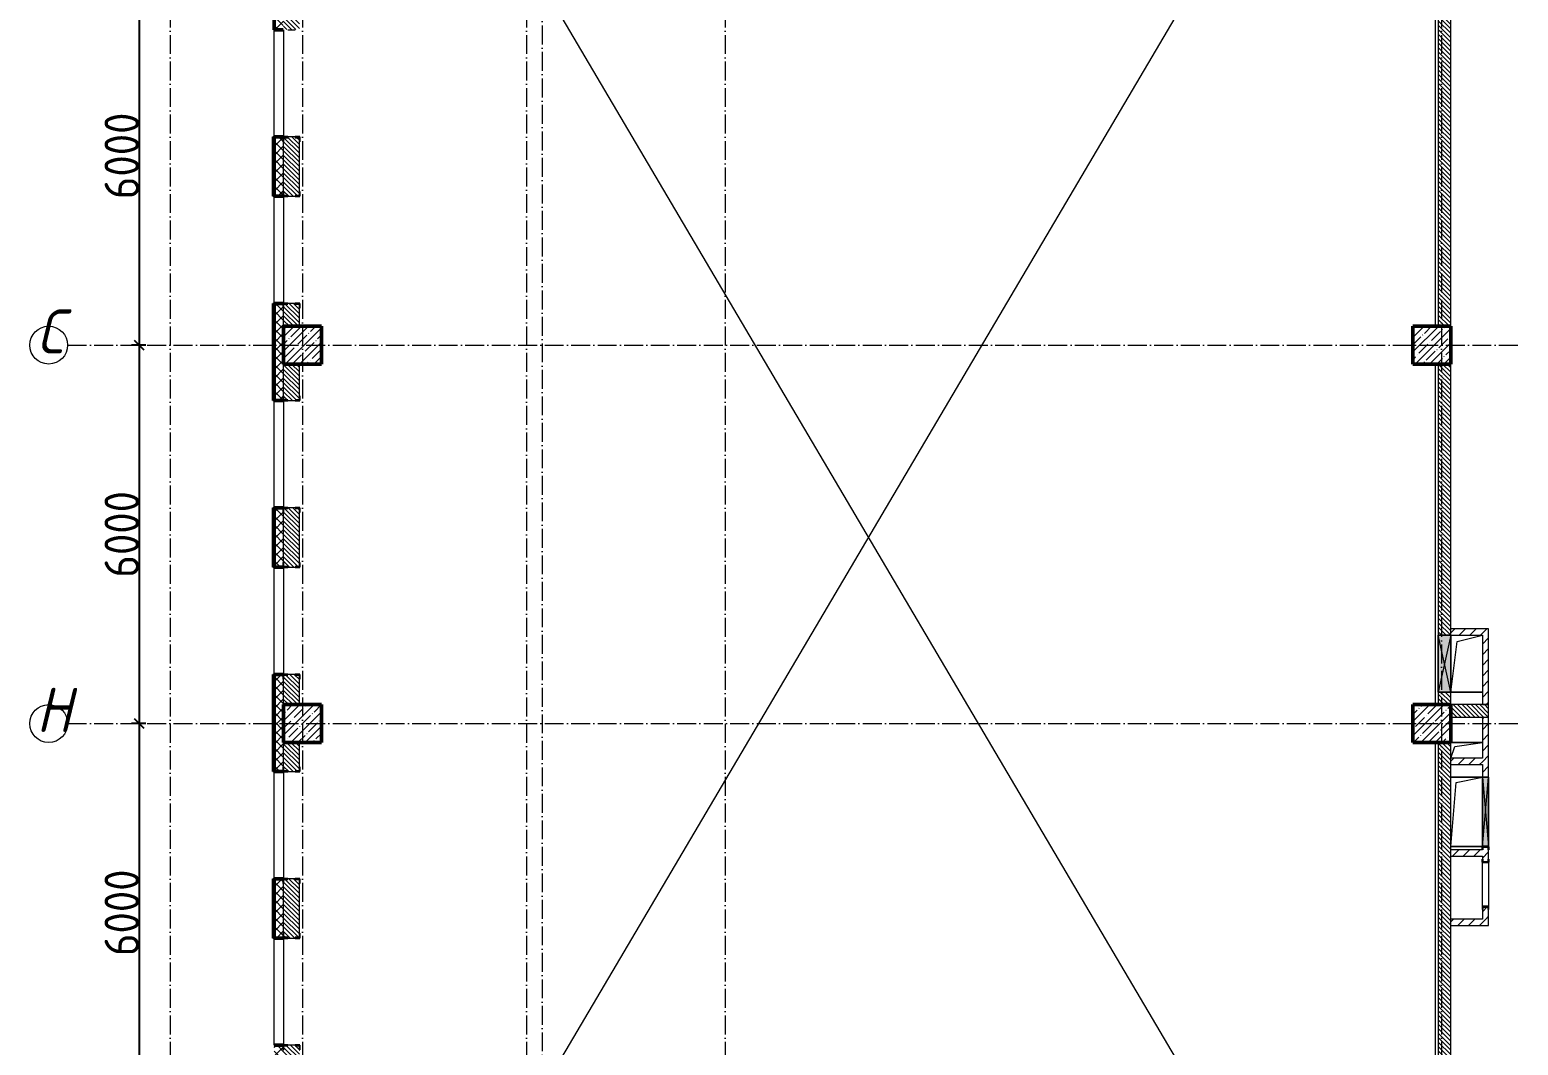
# Model space of a CAD drawing. Header units: millimetres. Extents: x -12989 to 629078, y -109036 to 555275.
# Drawn here: x 590237 to 613829, y -70935 to -54835 of the extents above; entities that cross this region are included whole.
import ezdxf

# ---------------------------------------------------------------- set-up
doc = ezdxf.new("R2010")
doc.units = ezdxf.units.MM
doc.linetypes.add('50_200_ШТРИХ_1Т_ш5_п1_п1_', pattern=[700, 500, -100, 0, -100])
for name, color, linetype, lineweight in [('A-____-____-DIMS', 7, 'Continuous', 9), ('A-DETL-____-OTLN-4', 7, 'Continuous', 18), ('A-DETL-GENF-OTLN', 7, 'Continuous', 9), ('A-FLOR-____-OTLN', 7, 'Continuous', 9), ('A-GENM-____-MCUT', 7, 'Continuous', 25), ('A-GENM-____-OTLN', 7, 'Continuous', 9), ('A-GENM-____-OTLN-1', 7, 'Continuous', 25), ('A-GLAZ-____-OTLN', 7, 'Continuous', 9), ('A-WALL-____-MCUT-2', 7, 'Continuous', 50), ('A-WALL-____-MCUT-3', 7, 'Continuous', 9), ('A-WALL-____-OTLN', 7, 'Continuous', 9), ('A-WALL-____-PATT-1', 7, 'Continuous', 9), ('A-WALL-FNSH-MCUT-1', 7, 'Continuous', 9), ('I-WALL-____-OTLN', 7, 'Continuous', 9), ('S-COLS-____-MCUT', 7, 'Continuous', 50), ('S-COLS-____-OTLN', 7, 'Continuous', 9), ('S-GRID-____-IDEN', 7, 'Continuous', 9), ('S-GRID-____-OTLN-1', 7, '50_200_ШТРИХ_1Т_ш5_п1_п1_', 9)]:
    doc.layers.add(name, color=color, linetype=linetype, lineweight=lineweight)
doc.styles.add('ISOCPEUR_I', font='isocpeui.ttf', dxfattribs={"width": 0.9, "height": 2.5})
doc.styles.add('ISOCPEUR_I_9', font='isocpeui.ttf', dxfattribs={"width": 0.9, "height": 250})
doc.styles.add('СПДС', font='isocpeur.ttf', dxfattribs={"width": 0.9})
doc.dimstyles.new('ISO-2_5_0_9К_БОЛЬШОЙ_ОСИ', dxfattribs={"dimscale": 304.8, "dimtxt": 248.995294, "dimasz": 0.492126, "dimexe": 0.393701, "dimexo": 0, "dimgap": 0, "dimtad": 1, "dimdec": 0, "dimzin": 0, "dimdsep": 46, "dimtxsty": 'ISOCPEUR_I_9', "dimblk1": 'OBLIQUE', "dimblk2": 'OBLIQUE', "dimsah": 1, "dimcen": 0.09, "dimdle": 0.393701, "dimazin": 0, "dimtfac": 1, "dimtdec": 4, "dimtix": 1, "dimtmove": 0, "dimatfit": 3, "dimfxl": 1, "dimtvp": 1, "dimtolj": 1, "dimtzin": 0, "dimarcsym": 2})
pattern_1 = [(135, (523510.01, -90515.614), (-35.35534, -35.35534), [])]
pattern_2 = [(45, (523510.01, -90515.61), (-84.85281, 84.85281), [])]

# ---------------------------------------------------------------- blocks, each defined once
blk = doc.blocks.new('BSC_Колонна _Прямоугольная - 600х600-V15-АР1_План отверстий 3 этажа в осях 1-64_А-ГГ')
at = {"layer": 'S-COLS-____-OTLN'}
h = blk.add_hatch(dxfattribs=at)
h.set_pattern_fill('FP_51', color=256, style=0, pattern_type=2)
h.set_pattern_definition([(45, (-71050, -30681.04), (-114.04925, 114.04925), []), (45, (-70935.95, -30681.04), (-114.04925, 114.04925), [201.613, -40.323, 3.353, -36.97])])
h.paths.add_polyline_path([(-300, -300), (300, -300), (300, 300), (-300, 300)], flags=0)
at = {"layer": 'S-COLS-____-MCUT'}
for p, q in [((300, 300), (-300, 300)), ((-300, 300), (-300, -300)), ((300, -300), (300, 300)), ((-300, -300), (300, -300))]:
    blk.add_line(p, q, dxfattribs=at)
blk = doc.blocks.new('BSC_Колонна _Прямоугольная - 600х600-V16-АР1_План отверстий 3 этажа в осях 1-64_А-ГГ')
at = {"layer": 'S-COLS-____-OTLN'}
h = blk.add_hatch(dxfattribs=at)
h.set_pattern_fill('FP_52', color=256, style=0, pattern_type=2)
h.set_pattern_definition([(45, (-71050, -24681.04), (-114.04925, 114.04925), []), (45, (-70935.95, -24681.04), (-114.04925, 114.04925), [201.613, -40.323, 3.353, -36.97])])
h.paths.add_polyline_path([(-300, -300), (300, -300), (300, 300), (-300, 300), (-300, 134)], flags=0)
at = {"layer": 'S-COLS-____-MCUT'}
for p, q in [((300, 300), (-300, 300)), ((-300, 300), (-300, -300)), ((300, -300), (300, 300)), ((-300, -300), (300, -300))]:
    blk.add_line(p, q, dxfattribs=at)
blk = doc.blocks.new('BSC_Колонна _Прямоугольная - 600х600-V18-АР1_План отверстий 3 этажа в осях 1-64_А-ГГ')
at = {"layer": 'S-COLS-____-OTLN'}
h = blk.add_hatch(dxfattribs=at)
h.set_pattern_fill('FP_55', color=256, style=0, pattern_type=2)
h.set_pattern_definition([(45, (-88950, -30681.04), (-114.04925, 114.04925), []), (45, (-88835.95, -30681.04), (-114.04925, 114.04925), [201.613, -40.323, 3.353, -36.97])])
h.paths.add_polyline_path([(-300, -300), (300, -300), (300, 300), (-300, 300)], flags=0)
at = {"layer": 'S-COLS-____-MCUT'}
for p, q in [((300, 300), (-300, 300)), ((-300, 300), (-300, -300)), ((300, -300), (300, 300)), ((-300, -300), (300, -300))]:
    blk.add_line(p, q, dxfattribs=at)
blk = doc.blocks.new('BSC_Колонна _Прямоугольная - 600х600-V19-АР1_План отверстий 3 этажа в осях 1-64_А-ГГ')
at = {"layer": 'S-COLS-____-OTLN'}
h = blk.add_hatch(dxfattribs=at)
h.set_pattern_fill('FP_56', color=256, style=0, pattern_type=2)
h.set_pattern_definition([(45, (-88950, -24681.04), (-114.04925, 114.04925), []), (45, (-88835.95, -24681.04), (-114.04925, 114.04925), [201.613, -40.323, 3.353, -36.97])])
h.paths.add_polyline_path([(-300, -300), (300, -300), (300, 300), (-300, 300), (-300, 134)], flags=0)
at = {"layer": 'S-COLS-____-MCUT'}
for p, q in [((300, 300), (-300, 300)), ((-300, 300), (-300, -300)), ((300, -300), (300, 300)), ((-300, -300), (300, -300))]:
    blk.add_line(p, q, dxfattribs=at)
blk = doc.blocks.new('Фахверк_СКБ_Уголок - 250_3380-27498580-АР1_План отверстий 3 этажа в осях 1-64_А-ГГ')
at = {"layer": 'A-GENM-____-MCUT'}
for p, q in [((200, 181), (125, 181)), ((125, 181), (125, 106)), ((125, 106), (131, 106)), ((131, 106), (131, 175)), ((131, 175), (200, 175)), ((200, 175), (200, 181)), ((131, -6), (125, -6)), ((125, -6), (125, -81)), ((125, -81), (200, -81)), ((131, -75), (131, -6)), ((200, -75), (131, -75)), ((200, -81), (200, -75))]:
    blk.add_line(p, q, dxfattribs=at)
blk = doc.blocks.new('AR_Отверстие прямоугольное _в плите_ - AR_Отверстие прямоугольное _в плите_-30552785-АР1_План отверстий 3 этажа в осях 1-64_А-ГГ')
at = {"layer": 'A-GENM-____-OTLN'}
for p, q in [((-250, -450), (-150, 350)), ((-150, 350), (250, 450)), ((-250, -450), (250, -450))]:
    blk.add_line(p, q, dxfattribs=at)
blk = doc.blocks.new('AR_Отверстие прямоугольное _в плите_ - AR_Отверстие прямоугольное _в плите_-30459257-АР1_План отверстий 3 этажа в осях 1-64_А-ГГ')
at = {"layer": 'A-GENM-____-OTLN'}
for p, q in [((250, 125), (-250, 125)), ((-250, -125), (-188, 63)), ((-188, 63), (250, 125))]:
    blk.add_line(p, q, dxfattribs=at)
blk = doc.blocks.new('AR_Отверстие прямоугольное _в плите_ - AR_Отверстие прямоугольное _в плите_-V208-АР1_План отверстий 3 этажа в осях 1-64_А-ГГ')
at = {"layer": 'A-GENM-____-OTLN'}
for p, q in [((250, 550), (-250, 550)), ((-167, 467), (250, 550)), ((-250, -550), (-167, 467)), ((-250, -550), (250, -550))]:
    blk.add_line(p, q, dxfattribs=at)
blk = doc.blocks.new('154_Фахверк_СКБ_Швеллер - Тип_100_3960_зеркало-36793856-АР1_План отверстий 3 этажа в осях 1-64_А-ГГ')
at = {"layer": 'A-GENM-____-MCUT'}
for p, q in [((175, 50), (125, 50)), ((125, 50), (125, -50)), ((128, 47), (175, 47)), ((128, -47), (128, 47)), ((175, 47), (175, 50)), ((125, -50), (175, -50)), ((175, -47), (128, -47)), ((175, -50), (175, -47))]:
    blk.add_line(p, q, dxfattribs=at)
blk = doc.blocks.new('154_Стойка_СКБ_Швеллер - СМ-2180_100-28318692-АР1_План отверстий 3 этажа в осях 1-64_А-ГГ')
at = {"layer": 'A-GENM-____-MCUT'}
for p, q in [((171, 50), (125, 50)), ((125, 50), (125, -50)), ((129.5, 42.4), (171, 42.4)), ((129.5, -42.4), (129.5, 42.4)), ((171, 42.4), (171, 50)), ((125, -50), (171, -50)), ((171, -42.4), (129.5, -42.4)), ((171, -50), (171, -42.4))]:
    blk.add_line(p, q, dxfattribs=at)
blk = doc.blocks.new('AR_Отверстие прямоугольное _в стене_ - AR_Отверстие прямоугольное _в стене__ОВ-36953238-АР1_План отверстий 3 этажа в осях 1-64_А-ГГ')
at = {"layer": 'A-GLAZ-____-OTLN'}
blk.add_hatch(color=256, dxfattribs=at).paths.add_polyline_path([(450, 100), (-450, 100), (-450, -100), (450, -100)], flags=0)
at = {"layer": 'A-DETL-GENF-OTLN'}
for p, q in [((-450, -100), (-450, 100)), ((-450, 100), (450, 100)), ((450, 100), (-450, -100)), ((-450, 100), (450, -100)), ((450, 100), (-450, 100)), ((-450, 100), (-450, -100)), ((450, 100), (450, -100)), ((450, -100), (450, 100)), ((450, -100), (-450, -100)), ((-450, -100), (450, -100))]:
    blk.add_line(p, q, dxfattribs=at)
blk = doc.blocks.new('AR_Отверстие прямоугольное _в стене_ - AR_Отверстие прямоугольное _в стене__ОВ-36943067-АР1_План отверстий 3 этажа в осях 1-64_А-ГГ')
at = {"layer": 'A-GLAZ-____-OTLN'}
blk.add_hatch(color=256, dxfattribs=at).paths.add_polyline_path([(-550, -50), (550, -50), (550, 50), (-550, 50), (-550, -47)], flags=0)
at = {"layer": 'A-DETL-GENF-OTLN'}
for p, q in [((-550, 50), (550, 50)), ((550, 50), (-550, -50)), ((-550, 50), (550, -50)), ((550, 50), (-550, 50)), ((550, 50), (550, -50)), ((550, -50), (550, 50)), ((550, -50), (-550, -50)), ((-550, -50), (550, -50))]:
    blk.add_line(p, q, dxfattribs=at)
blk = doc.blocks.new('Ось сетки - Круг_Ø6_00__ISO-2_5_0_9K_-25732049-АР1_План отверстий 3 этажа в осях 1-64_А-ГГ')
at = {"layer": 'S-GRID-____-IDEN'}
blk.add_circle((0, 0), 3, dxfattribs=at)
blk = doc.blocks.new('_Oblique')
at = {"color": 0, "linetype": 'ByBlock', "lineweight": -2}
blk.add_line((-0.5, -0.5), (0.5, 0.5), dxfattribs=at)
blk = doc.blocks.new('*D2997')
at = {"layer": 'A-____-____-DIMS', "color": 0, "lineweight": -2, "transparency": 16777216}
for p, q in [((352337, -50182), (352111, -50182)), ((352231, -50062), (352231, -56302)), ((352337, -56182), (352111, -56182))]:
    blk.add_line(p, q, dxfattribs=at)
at = {"layer": 'Defpoints', "color": 0, "transparency": 16777216}
for p in [(352337, -50182), (352231, -56182), (352337, -56182)]:
    blk.add_point(p, dxfattribs=at)
at = {"layer": 'A-____-____-DIMS', "color": 0, "lineweight": -2, "transparency": 16777216, "xscale": 150, "yscale": 150, "zscale": 150}
for p, rotation in [((352231, -50182), 90), ((352231, -56182), 270)]:
    blk.add_blockref('_Oblique', p, dxfattribs=dict(at, rotation=rotation))
at = {"layer": 'A-____-____-DIMS', "color": 0, "transparency": 16777216, "insert": (351957, -53182), "char_height": 548.6, "attachment_point": 5, "rotation": 90, "style": 'СПДС'}
blk.add_mtext('\\A1;6000', dxfattribs=at)
blk = doc.blocks.new('*D2998')
at = {"layer": 'A-____-____-DIMS', "color": 0, "lineweight": -2, "transparency": 16777216}
for p, q in [((352231, -56062), (352231, -62302)), ((352337, -56182), (352111, -56182)), ((352337, -62182), (352111, -62182))]:
    blk.add_line(p, q, dxfattribs=at)
at = {"layer": 'Defpoints', "color": 0, "transparency": 16777216}
for p in [(352337, -56182), (352231, -62182), (352337, -62182)]:
    blk.add_point(p, dxfattribs=at)
at = {"layer": 'A-____-____-DIMS', "color": 0, "lineweight": -2, "transparency": 16777216, "xscale": 150, "yscale": 150, "zscale": 150}
for p, rotation in [((352231, -56182), 90), ((352231, -62182), 270)]:
    blk.add_blockref('_Oblique', p, dxfattribs=dict(at, rotation=rotation))
at = {"layer": 'A-____-____-DIMS', "color": 0, "transparency": 16777216, "insert": (351957, -59182), "char_height": 548.6, "attachment_point": 5, "rotation": 90, "style": 'СПДС'}
blk.add_mtext('\\A1;6000', dxfattribs=at)
blk = doc.blocks.new('*D2999')
at = {"layer": 'A-____-____-DIMS', "color": 0, "lineweight": -2, "transparency": 16777216}
for p, q in [((352337, -62182), (352111, -62182)), ((352231, -62062), (352231, -68302)), ((352337, -68182), (352111, -68182))]:
    blk.add_line(p, q, dxfattribs=at)
at = {"layer": 'Defpoints', "color": 0, "transparency": 16777216}
for p in [(352337, -62182), (352231, -68182), (352337, -68182)]:
    blk.add_point(p, dxfattribs=at)
at = {"layer": 'A-____-____-DIMS', "color": 0, "lineweight": -2, "transparency": 16777216, "xscale": 150, "yscale": 150, "zscale": 150}
for p, rotation in [((352231, -62182), 90), ((352231, -68182), 270)]:
    blk.add_blockref('_Oblique', p, dxfattribs=dict(at, rotation=rotation))
at = {"layer": 'A-____-____-DIMS', "color": 0, "transparency": 16777216, "insert": (351957, -65182), "char_height": 548.6, "attachment_point": 5, "rotation": 90, "style": 'СПДС'}
blk.add_mtext('\\A1;6000', dxfattribs=at)
blk = doc.blocks.new('3эт')
at = {"layer": 'S-GRID-____-OTLN-1', "color": 251, "ltscale": 0.6, "true_color": 0x636466}
for p, q in [((352720.7, -36982.5), (352720.7, -91346.1)), ((354820.7, -36982.5), (354820.7, -91173.5)), ((358370.7, -36982.5), (358370.7, -75532.4)), ((361520.7, -36982.5), (361520.7, -78293.6)), ((372870.7, -36982.5), (372870.7, -91346.1)), ((358620.7, -37250.7), (358620.7, -75532.4)), ((351097.5, -56182.4), (374089.5, -56182.4)), ((351097.5, -62182.4), (374089.5, -62182.4))]:
    blk.add_line(p, q, dxfattribs=at)
at = {"layer": 'S-GRID-____-IDEN', "char_height": 700, "attachment_point": 1, "style": 'ISOCPEUR_I'}
for s, insert, width in [('\\fISOCPEUR|b0|i1|c204|p34|;\\W.9;С', (350611.3, -55614.8), 202.025), ('\\fISOCPEUR|b0|i1|c204|p34|;\\W.9;Н', (350602.3, -61614.8), 223.671)]:
    blk.add_mtext(s, dxfattribs=dict(at, insert=insert, width=width))
at = {"layer": 'A-____-____-DIMS'}
for base, p1, p2, picture, middle in [((352231.1, -56182.4), (352337.1, -50182.4), (352337.1, -56182.4), '*D2997', (351956.7, -53182.4)), ((352231.1, -62182.4), (352337.1, -56182.4), (352337.1, -62182.4), '*D2998', (351956.7, -59182.4)), ((352231.1, -68182.4), (352337.1, -62182.4), (352337.1, -68182.4), '*D2999', (351956.7, -65182.4))]:
    dim = blk.add_linear_dim(base=base, p1=p1, p2=p2, angle=90, dimstyle='ISO-2_5_0_9К_БОЛЬШОЙ_ОСИ', override={"dimtxt": 1.8, "dimpost": '<>', "dimtxsty": 'СПДС', "dimfxl": 6000}, dxfattribs=at)
    dim.commit()
    dim.dimension.update_dxf_attribs({"geometry": picture, "text_midpoint": middle})

msp = doc.modelspace()

# ---------------------------------------------------------------- hatches: boundary and pattern name
at = {"layer": 'A-WALL-____-PATT-1'}
h = msp.add_hatch(dxfattribs=at)
h.set_pattern_fill('FP_1', color=256, style=0, pattern_type=2)
h.set_pattern_definition([(45, (523510.01, -90515.61), (-70.71068, 70.71068), []), (135, (523510.01, -90515.61), (-70.71068, -70.71068), [])])
h.paths.add_polyline_path([(594110.0077, -78184.5723), (594260.0077, -78184.5723), (594260.0077, -76889.5723), (594254.0077, -76889.5723), (594254.0077, -76814.5723), (594110.0077, -76814.5723)], flags=0)
h.paths.add_polyline_path([(594194.9023, -75114.5723), (594254.0077, -75114.5723), (594254.0077, -75039.5723), (594260.0077, -75039.5723), (594260.0077, -74249.5723), (594254.0077, -74249.5723), (594254.0077, -74174.5723), (594110.0077, -74174.5723), (594110.0077, -75114.5723)], flags=0)
h.paths.add_polyline_path([(594194.9023, -72474.5723), (594254.0077, -72474.5723), (594254.0077, -72399.5723), (594260.0077, -72399.5723), (594260.0077, -71009.5723), (594254.0077, -71009.5723), (594254.0077, -70934.5723), (594110.0077, -70934.5723), (594110.0077, -72474.5723)], flags=0)
h.paths.add_polyline_path([(594194.9023, -69234.5723), (594254.0077, -69234.5723), (594254.0077, -69159.5723), (594260.0077, -69159.5723), (594260.0077, -68369.5723), (594254.0077, -68369.5723), (594254.0077, -68294.5723), (594110.0077, -68294.5723), (594110.0077, -69234.5723)], flags=0)
h.paths.add_polyline_path([(594194.9023, -66594.5723), (594254.0077, -66594.5723), (594254.0077, -66519.5723), (594260.0077, -66519.5723), (594260.0077, -65129.5723), (594254.0077, -65129.5723), (594254.0077, -65054.5723), (594110.0077, -65054.5723), (594110.0077, -66594.5723)], flags=0)
h.paths.add_polyline_path([(594110.0077, -63354.5723), (594254.0077, -63354.5723), (594254.0077, -63279.5723), (594260.0077, -63279.5723), (594260.0077, -62489.5723), (594254.0077, -62489.5723), (594254.0077, -62414.5723), (594110.0077, -62414.5723)], flags=0)
h.paths.add_polyline_path([(594110.0077, -60714.5723), (594254.0077, -60714.5723), (594254.0077, -60639.5723), (594260.0077, -60639.5723), (594260.0077, -59249.5723), (594254.0077, -59249.5723), (594254.0077, -59174.5723), (594110.0077, -59174.5723)], flags=0)
h.paths.add_polyline_path([(594110.0077, -57474.5723), (594254.0077, -57474.5723), (594254.0077, -57399.5723), (594260.0077, -57399.5723), (594260.0077, -56609.5723), (594254.0077, -56609.5723), (594254.0077, -56534.5723), (594110.0077, -56534.5723)], flags=0)
h.paths.add_polyline_path([(594254.0077, -54834.5723), (594254.0077, -54759.5723), (594260.0077, -54759.5723), (594260.0077, -53369.5723), (594254.0077, -53369.5723), (594254.0077, -53294.5723), (594110.0077, -53294.5723), (594110.0077, -54834.5723), (594194.9023, -54834.5723)], flags=0)
h.paths.add_polyline_path([(594254.0077, -51594.5723), (594254.0077, -51519.5723), (594260.0077, -51519.5723), (594260.0077, -50729.5723), (594254.0077, -50729.5723), (594254.0077, -50654.5723), (594110.0077, -50654.5723), (594110.0077, -51594.5723), (594194.9023, -51594.5723)], flags=0)
h.paths.add_polyline_path([(594254.0077, -48954.5723), (594254.0077, -48879.5723), (594260.0077, -48879.5723), (594260.0077, -47584.5723), (594110.0077, -47584.5723), (594110.0077, -48954.5723), (594194.9023, -48954.5723)], flags=0)
h = msp.add_hatch(dxfattribs=at)
h.set_pattern_fill('FP_6', color=256, style=0, pattern_type=2)
h.set_pattern_definition(pattern_1)
h.paths.add_polyline_path([(594441.0077, -59534.5723), (594510.0077, -59534.5723), (594510.0077, -59180.5723), (594441.0077, -59180.5723), (594441.0077, -59174.5723), (594329.0077, -59174.5723), (594329.0077, -59180.5723), (594260.0077, -59180.5723), (594260.0077, -59534.5723)], flags=0)
h.paths.add_polyline_path([(594441.0077, -57474.5723), (594441.0077, -57468.5723), (594510.0077, -57468.5723), (594510.0077, -56540.5723), (594441.0077, -56540.5723), (594441.0077, -56534.5723), (594329.0077, -56534.5723), (594329.0077, -56540.5723), (594260.0077, -56540.5723), (594260.0077, -57468.5723), (594329.0077, -57468.5723), (594329.0077, -57474.5723)], flags=0)
h.paths.add_polyline_path([(594441.0077, -54834.5723), (594441.0077, -54828.5723), (594510.0077, -54828.5723), (594510.0077, -54134.5723), (594260.0077, -54134.5723), (594260.0077, -54828.5723), (594329.0077, -54828.5723), (594329.0077, -54834.5723)], flags=0)
h = msp.add_hatch(dxfattribs=at)
h.set_pattern_fill('FP_6', color=256, style=0, pattern_type=2)
h.set_pattern_definition(pattern_1)
h.paths.add_polyline_path([(612760.0077, -59534.5723), (612760.0077, -54134.5723), (612560.0077, -54134.5723), (612560.0077, -59534.5723)], flags=0)
h = msp.add_hatch(dxfattribs=at)
h.set_pattern_fill('FP_6', color=256, style=0, pattern_type=2)
h.set_pattern_definition(pattern_1)
h.paths.add_polyline_path([(594329.0077, -65534.5723), (594510.0077, -65534.5723), (594510.0077, -65060.5723), (594441.0077, -65060.5723), (594441.0077, -65054.5723), (594329.0077, -65054.5723), (594329.0077, -65060.5723), (594260.0077, -65060.5723), (594260.0077, -65534.5723)], flags=0)
h.paths.add_polyline_path([(594329.0077, -63354.5723), (594441.0077, -63354.5723), (594441.0077, -63348.5723), (594510.0077, -63348.5723), (594510.0077, -62420.5723), (594441.0077, -62420.5723), (594441.0077, -62414.5723), (594329.0077, -62414.5723), (594329.0077, -62420.5723), (594260.0077, -62420.5723), (594260.0077, -63348.5723), (594329.0077, -63348.5723)], flags=0)
h.paths.add_polyline_path([(594441.0077, -60714.5723), (594441.0077, -60708.5723), (594510.0077, -60708.5723), (594510.0077, -60134.5723), (594260.0077, -60134.5723), (594260.0077, -60708.5723), (594329.0077, -60708.5723), (594329.0077, -60714.5723)], flags=0)
h = msp.add_hatch(dxfattribs=at)
h.set_pattern_fill('FP_6', color=256, style=0, pattern_type=2)
h.set_pattern_definition(pattern_1)
h.paths.add_polyline_path([(612760.0077, -65534.5723), (612760.0077, -65334.5723), (612560.0077, -65334.5723), (612560.0077, -65534.5723)], flags=0)
h.paths.add_polyline_path([(612560.0077, -64434.5723), (612760.0077, -64434.5723), (612760.0077, -60134.5723), (612560.0077, -60134.5723), (612560.0077, -62260.589)], flags=0)
h = msp.add_hatch(dxfattribs=at)
h.set_pattern_fill('FP_4', color=256, style=0, pattern_type=2)
h.set_pattern_definition(pattern_2)
h.paths.add_polyline_path([(613260.0077, -64434.5723), (613360.0077, -64434.5723), (613360.0077, -64334.5723), (612760.0077, -64334.5723), (612760.0077, -64434.5723)], flags=0)
h = msp.add_hatch(dxfattribs=at)
h.set_pattern_fill('FP_4', color=256, style=0, pattern_type=2)
h.set_pattern_definition(pattern_2)
h.paths.add_polyline_path([(613360.0077, -65534.5723), (613360.0077, -64434.5723), (613260.0077, -64434.5723), (613260.0077, -65534.5723)], flags=0)
h = msp.add_hatch(dxfattribs=at)
h.set_pattern_fill('FP_6', color=256, style=0, pattern_type=2)
h.set_pattern_definition(pattern_1)
h.paths.add_polyline_path([(613360.0077, -65734.5723), (613360.0077, -65534.5723), (612760.0077, -65534.5723), (612760.0077, -65734.5723)], flags=0)
h = msp.add_hatch(dxfattribs=at)
h.set_pattern_fill('FP_4', color=256, style=0, pattern_type=2)
h.set_pattern_definition(pattern_2)
h.paths.add_polyline_path([(613352.4077, -68934.5723), (613360.0077, -68934.5723), (613360.0077, -68780.5723), (613352.4077, -68780.5723), (613352.4077, -68739.0723), (613267.6077, -68739.0723), (613267.6077, -68780.5723), (613260.0077, -68780.5723), (613260.0077, -68934.5723), (613267.6077, -68934.5723)], flags=0)
h.paths.add_polyline_path([(613263.0077, -68031.5723), (613357.0077, -68031.5723), (613357.0077, -67984.5723), (613360.0077, -67984.5723), (613360.0077, -67834.5723), (613357.0077, -67834.5723), (613357.0077, -67787.5723), (613263.0077, -67787.5723), (613263.0077, -67834.5723), (613260.0077, -67834.5723), (613260.0077, -67984.5723), (613263.0077, -67984.5723)], flags=0)
h.paths.add_polyline_path([(613272.9109, -66684.5723), (613360.0077, -66684.5723), (613360.0077, -65734.5723), (613260.0077, -65734.5723), (613260.0077, -66684.5723)], flags=0)
h = msp.add_hatch(dxfattribs=at)
h.set_pattern_fill('FP_6', color=256, style=0, pattern_type=2)
h.set_pattern_definition(pattern_1)
h.paths.add_polyline_path([(594329.0077, -71534.5723), (594510.0077, -71534.5723), (594510.0077, -70940.5723), (594441.0077, -70940.5723), (594441.0077, -70934.5723), (594329.0077, -70934.5723), (594329.0077, -70940.5723), (594260.0077, -70940.5723), (594260.0077, -71534.5723)], flags=0)
h.paths.add_polyline_path([(594441.0077, -69234.5723), (594441.0077, -69228.5723), (594510.0077, -69228.5723), (594510.0077, -68300.5723), (594441.0077, -68300.5723), (594441.0077, -68294.5723), (594329.0077, -68294.5723), (594329.0077, -68300.5723), (594260.0077, -68300.5723), (594260.0077, -69228.5723), (594329.0077, -69228.5723), (594329.0077, -69234.5723)], flags=0)
h.paths.add_polyline_path([(594441.0077, -66594.5723), (594441.0077, -66588.5723), (594510.0077, -66588.5723), (594510.0077, -66134.5723), (594260.0077, -66134.5723), (594260.0077, -66588.5723), (594329.0077, -66588.5723), (594329.0077, -66594.5723)], flags=0)
h = msp.add_hatch(dxfattribs=at)
h.set_pattern_fill('FP_6', color=256, style=0, pattern_type=2)
h.set_pattern_definition(pattern_1)
h.paths.add_polyline_path([(612760.0077, -71534.5723), (612760.0077, -66134.5723), (612560.0077, -66134.5723), (612560.0077, -71534.5723)], flags=0)
h = msp.add_hatch(dxfattribs=at)
h.set_pattern_fill('FP_4', color=256, style=0, pattern_type=2)
h.set_pattern_definition(pattern_2)
h.paths.add_polyline_path([(613260.0077, -66484.5723), (613260.0077, -66384.5723), (612760.0077, -66384.5723), (612760.0077, -66484.5723)], flags=0)
h = msp.add_hatch(dxfattribs=at)
h.set_pattern_fill('FP_4', color=256, style=0, pattern_type=2)
h.set_pattern_definition(pattern_2)
h.paths.add_polyline_path([(613260.0077, -67934.5723), (613260.0077, -67834.5723), (612760.0077, -67834.5723), (612760.0077, -67934.5723)], flags=0)
h = msp.add_hatch(dxfattribs=at)
h.set_pattern_fill('FP_4', color=256, style=0, pattern_type=2)
h.set_pattern_definition(pattern_2)
h.paths.add_polyline_path([(612760.0077, -69034.5723), (613360.0077, -69034.5723), (613360.0077, -68934.5723), (612760.0077, -68934.5723)], flags=0)

# ---------------------------------------------------------------- linework, layer by layer
at = {"layer": 'A-DETL-____-OTLN-4'}
for p, q in [((594860.0077, -77584.5723), (612260.0077, -48084.5723)), ((594860.0077, -48184.5723), (612260.0077, -77684.5723))]:
    msp.add_line(p, q, dxfattribs=at)
at = {"layer": 'A-FLOR-____-OTLN'}
for p, q in [((612510.0077, -54134.5723), (612510.0077, -59534.5723)), ((612510.0077, -60134.5723), (612510.0077, -65534.5723)), ((613260.0077, -65334.5723), (612760.0077, -65334.5723)), ((612510.0077, -66134.5723), (612510.0077, -71534.5723)), ((612760.0077, -66134.5723), (613260.0077, -66134.5723)), ((612760.0077, -66684.5723), (613260.0077, -66684.5723)), ((613260.0077, -67784.5723), (612760.0077, -67784.5723))]:
    msp.add_line(p, q, dxfattribs=at)
at = {"layer": 'A-WALL-____-MCUT-2'}
for p, q in [((594110.0077, -53294.5723), (594110.0077, -54834.5723)), ((594110.0077, -54834.5723), (594254.0077, -54834.5723)), ((594098.0077, -56534.5723), (594098.0077, -57474.5723)), ((594103.0077, -56534.5723), (594103.0077, -57474.5723)), ((594110.0077, -56534.5723), (594110.0077, -57474.5723)), ((594254.0077, -56534.5723), (594110.0077, -56534.5723)), ((594110.0077, -57474.5723), (594254.0077, -57474.5723)), ((594098.0077, -59174.5723), (594098.0077, -60714.5723)), ((594103.0077, -59174.5723), (594103.0077, -60714.5723)), ((594110.0077, -59174.5723), (594110.0077, -60714.5723)), ((594254.0077, -59174.5723), (594110.0077, -59174.5723)), ((594110.0077, -60714.5723), (594254.0077, -60714.5723)), ((594098.0077, -62414.5723), (594098.0077, -63354.5723)), ((594103.0077, -62414.5723), (594103.0077, -63354.5723)), ((594110.0077, -62414.5723), (594110.0077, -63354.5723)), ((594254.0077, -62414.5723), (594110.0077, -62414.5723)), ((594110.0077, -63354.5723), (594254.0077, -63354.5723)), ((594098.0077, -65054.5723), (594098.0077, -66594.5723)), ((594103.0077, -65054.5723), (594103.0077, -66594.5723)), ((594110.0077, -65054.5723), (594110.0077, -66594.5723)), ((594254.0077, -65054.5723), (594110.0077, -65054.5723)), ((594110.0077, -66594.5723), (594254.0077, -66594.5723)), ((594098.0077, -68294.5723), (594098.0077, -69234.5723)), ((594103.0077, -68294.5723), (594103.0077, -69234.5723)), ((594110.0077, -68294.5723), (594110.0077, -69234.5723)), ((594254.0077, -68294.5723), (594110.0077, -68294.5723)), ((594110.0077, -69234.5723), (594254.0077, -69234.5723)), ((594254.0077, -70934.5723), (594110.0077, -70934.5723))]:
    msp.add_line(p, q, dxfattribs=at)
at = {"layer": 'A-WALL-____-MCUT-3'}
for p, q in [((612560.0077, -54134.5723), (612560.0077, -59534.5723)), ((612760.0077, -59534.5723), (612760.0077, -54134.5723)), ((594329.0077, -54834.5723), (594441.0077, -54834.5723)), ((594260.0077, -57399.5723), (594260.0077, -56609.5723)), ((594441.0077, -56534.5723), (594329.0077, -56534.5723)), ((594510.0077, -57399.5723), (594510.0077, -56609.5723)), ((594329.0077, -57474.5723), (594441.0077, -57474.5723)), ((594441.0077, -59174.5723), (594329.0077, -59174.5723)), ((594260.0077, -59534.5723), (594260.0077, -59249.5723)), ((594510.0077, -59534.5723), (594510.0077, -59249.5723)), ((594260.0077, -60639.5723), (594260.0077, -60134.5723)), ((594510.0077, -60639.5723), (594510.0077, -60134.5723)), ((612560.0077, -60134.5723), (612560.0077, -64434.5723)), ((612760.0077, -64434.5723), (612760.0077, -60134.5723)), ((594329.0077, -60714.5723), (594441.0077, -60714.5723)), ((594260.0077, -63279.5723), (594260.0077, -62489.5723)), ((594441.0077, -62414.5723), (594329.0077, -62414.5723)), ((594510.0077, -63279.5723), (594510.0077, -62489.5723)), ((594329.0077, -63354.5723), (594441.0077, -63354.5723)), ((594441.0077, -65054.5723), (594329.0077, -65054.5723)), ((594260.0077, -65534.5723), (594260.0077, -65129.5723)), ((594510.0077, -65534.5723), (594510.0077, -65129.5723)), ((612560.0077, -65334.5723), (612560.0077, -65534.5723)), ((612760.0077, -65534.5723), (612760.0077, -65334.5723)), ((613360.0077, -65534.5723), (612760.0077, -65534.5723)), ((613360.0077, -65734.5723), (613360.0077, -65534.5723)), ((612760.0077, -65734.5723), (613360.0077, -65734.5723)), ((594260.0077, -66519.5723), (594260.0077, -66134.5723)), ((594510.0077, -66519.5723), (594510.0077, -66134.5723)), ((612560.0077, -66134.5723), (612560.0077, -71534.5723)), ((612760.0077, -71534.5723), (612760.0077, -66134.5723)), ((594329.0077, -66594.5723), (594441.0077, -66594.5723)), ((594260.0077, -69159.5723), (594260.0077, -68369.5723)), ((594441.0077, -68294.5723), (594329.0077, -68294.5723)), ((594510.0077, -69159.5723), (594510.0077, -68369.5723)), ((594329.0077, -69234.5723), (594441.0077, -69234.5723)), ((594441.0077, -70934.5723), (594329.0077, -70934.5723))]:
    msp.add_line(p, q, dxfattribs=at)
at = {"layer": 'A-WALL-____-OTLN'}
for p, q in [((594110.0077, -56534.5723), (594110.0077, -54834.5723)), ((594260.0077, -54834.5723), (594260.0077, -56534.5723)), ((594110.0077, -59174.5723), (594110.0077, -57474.5723)), ((594260.0077, -57474.5723), (594260.0077, -59174.5723)), ((594110.0077, -62414.5723), (594110.0077, -60714.5723)), ((594260.0077, -60714.5723), (594260.0077, -62414.5723)), ((594110.0077, -65054.5723), (594110.0077, -63354.5723)), ((594260.0077, -63354.5723), (594260.0077, -65054.5723)), ((594110.0077, -68294.5723), (594110.0077, -66594.5723)), ((594260.0077, -66594.5723), (594260.0077, -68294.5723)), ((594110.0077, -70934.5723), (594110.0077, -69234.5723)), ((594260.0077, -69234.5723), (594260.0077, -70934.5723))]:
    msp.add_line(p, q, dxfattribs=at)
at = {"layer": 'A-WALL-FNSH-MCUT-1'}
for p, q in [((594110.0077, -56534.5723), (594090.0077, -56534.5723)), ((594090.0077, -56534.5723), (594090.0077, -57474.5723)), ((594090.0077, -57474.5723), (594110.0077, -57474.5723)), ((594110.0077, -59174.5723), (594090.0077, -59174.5723)), ((594090.0077, -59174.5723), (594090.0077, -60714.5723)), ((594090.0077, -60714.5723), (594110.0077, -60714.5723)), ((594110.0077, -62414.5723), (594090.0077, -62414.5723)), ((594090.0077, -62414.5723), (594090.0077, -63354.5723)), ((594090.0077, -63354.5723), (594110.0077, -63354.5723)), ((613360.0077, -64334.5723), (612760.0077, -64334.5723)), ((613360.0077, -65534.5723), (613360.0077, -64334.5723)), ((612760.0077, -64434.5723), (613260.0077, -64434.5723)), ((613260.0077, -64434.5723), (613260.0077, -65534.5723)), ((594110.0077, -65054.5723), (594090.0077, -65054.5723)), ((594090.0077, -65054.5723), (594090.0077, -66594.5723)), ((613260.0077, -65534.5723), (613360.0077, -65534.5723)), ((613260.0077, -65734.5723), (613260.0077, -66384.5723)), ((613360.0077, -66684.5723), (613360.0077, -65734.5723)), ((613260.0077, -66384.5723), (612760.0077, -66384.5723)), ((612760.0077, -66484.5723), (613260.0077, -66484.5723)), ((613260.0077, -66484.5723), (613260.0077, -66684.5723)), ((594090.0077, -66594.5723), (594110.0077, -66594.5723)), ((613260.0077, -67834.5723), (612760.0077, -67834.5723)), ((612760.0077, -67934.5723), (613260.0077, -67934.5723)), ((613260.0077, -67934.5723), (613260.0077, -67984.5723)), ((613360.0077, -67984.5723), (613360.0077, -67834.5723)), ((594110.0077, -68294.5723), (594090.0077, -68294.5723)), ((594090.0077, -68294.5723), (594090.0077, -69234.5723)), ((613260.0077, -68780.5723), (613260.0077, -68934.5723)), ((613360.0077, -69034.5723), (613360.0077, -68780.5723)), ((613260.0077, -68934.5723), (612760.0077, -68934.5723)), ((612760.0077, -69034.5723), (613360.0077, -69034.5723)), ((594090.0077, -69234.5723), (594110.0077, -69234.5723))]:
    msp.add_line(p, q, dxfattribs=at)
at = {"layer": 'I-WALL-____-OTLN'}
for p, q in [((613260.0077, -68734.5723), (613260.0077, -68034.5723)), ((613360.0077, -68034.5723), (613360.0077, -68734.5723))]:
    msp.add_line(p, q, dxfattribs=at)

# ---------------------------------------------------------------- block references
msp.add_blockref('3эт', (239739.3002, -3652.1582))
at = {"layer": 'A-GENM-____-OTLN'}
for name, p in [('AR_Отверстие прямоугольное _в плите_ - AR_Отверстие прямоугольное _в плите_-30552785-АР1_План отверстий 3 этажа в осях 1-64_А-ГГ', (613010.0077, -64884.5723)), ('AR_Отверстие прямоугольное _в плите_ - AR_Отверстие прямоугольное _в плите_-30459257-АР1_План отверстий 3 этажа в осях 1-64_А-ГГ', (613010.0077, -66259.5723)), ('AR_Отверстие прямоугольное _в плите_ - AR_Отверстие прямоугольное _в плите_-V208-АР1_План отверстий 3 этажа в осях 1-64_А-ГГ', (613010.0077, -67234.5723))]:
    msp.add_blockref(name, p, dxfattribs=at)
at = {"layer": 'A-GENM-____-OTLN-1'}
for name, p, rotation in [('Фахверк_СКБ_Уголок - 250_3380-27498580-АР1_План отверстий 3 этажа в осях 1-64_А-ГГ', (594335.0077, -56409.5723), 269.9999999999999), ('Фахверк_СКБ_Уголок - 250_3380-27498580-АР1_План отверстий 3 этажа в осях 1-64_А-ГГ', (594435.0077, -57599.5723), 89.99999999999991), ('Фахверк_СКБ_Уголок - 250_3380-27498580-АР1_План отверстий 3 этажа в осях 1-64_А-ГГ', (594335.0077, -59049.5723), 269.9999999999999), ('Фахверк_СКБ_Уголок - 250_3380-27498580-АР1_План отверстий 3 этажа в осях 1-64_А-ГГ', (594435.0077, -60839.5723), 89.99999999999991), ('Фахверк_СКБ_Уголок - 250_3380-27498580-АР1_План отверстий 3 этажа в осях 1-64_А-ГГ', (594335.0077, -62289.5723), 269.9999999999999), ('Фахверк_СКБ_Уголок - 250_3380-27498580-АР1_План отверстий 3 этажа в осях 1-64_А-ГГ', (594435.0077, -63479.5723), 89.99999999999991), ('Фахверк_СКБ_Уголок - 250_3380-27498580-АР1_План отверстий 3 этажа в осях 1-64_А-ГГ', (594335.0077, -64929.5723), 269.9999999999999), ('Фахверк_СКБ_Уголок - 250_3380-27498580-АР1_План отверстий 3 этажа в осях 1-64_А-ГГ', (594435.0077, -66719.5723), 89.99999999999991), ('154_Фахверк_СКБ_Швеллер - Тип_100_3960_зеркало-36793856-АР1_План отверстий 3 этажа в осях 1-64_А-ГГ', (613310.0077, -67659.5723), 269.9999999999996), ('154_Фахверк_СКБ_Швеллер - Тип_100_3960_зеркало-36793856-АР1_План отверстий 3 этажа в осях 1-64_А-ГГ', (613310.0077, -68159.5723), 89.99999999999962), ('Фахверк_СКБ_Уголок - 250_3380-27498580-АР1_План отверстий 3 этажа в осях 1-64_А-ГГ', (594335.0077, -68169.5723), 269.9999999999999), ('154_Стойка_СКБ_Швеллер - СМ-2180_100-28318692-АР1_План отверстий 3 этажа в осях 1-64_А-ГГ', (613310.0077, -68609.5723), 269.9999999999996), ('Фахверк_СКБ_Уголок - 250_3380-27498580-АР1_План отверстий 3 этажа в осях 1-64_А-ГГ', (594435.0077, -69359.5723), 89.99999999999991), ('Фахверк_СКБ_Уголок - 250_3380-27498580-АР1_План отверстий 3 этажа в осях 1-64_А-ГГ', (594335.0077, -70809.5723), 269.9999999999999)]:
    msp.add_blockref(name, p, dxfattribs=dict(at, rotation=rotation))
at = {"layer": 'A-GLAZ-____-OTLN'}
for name, p, rotation in [('AR_Отверстие прямоугольное _в стене_ - AR_Отверстие прямоугольное _в стене__ОВ-36953238-АР1_План отверстий 3 этажа в осях 1-64_А-ГГ', (612660.0077, -64884.5723), 269.9999999999999), ('AR_Отверстие прямоугольное _в стене_ - AR_Отверстие прямоугольное _в стене__ОВ-36943067-АР1_План отверстий 3 этажа в осях 1-64_А-ГГ', (613310.0077, -67234.5723), 89.99999999999962)]:
    msp.add_blockref(name, p, dxfattribs=dict(at, rotation=rotation))
at = {"layer": 'S-COLS-____-OTLN'}
for name, p in [('BSC_Колонна _Прямоугольная - 600х600-V15-АР1_План отверстий 3 этажа в осях 1-64_А-ГГ', (594560.0077, -59834.5723)), ('BSC_Колонна _Прямоугольная - 600х600-V18-АР1_План отверстий 3 этажа в осях 1-64_А-ГГ', (612460.0077, -59834.5723)), ('BSC_Колонна _Прямоугольная - 600х600-V16-АР1_План отверстий 3 этажа в осях 1-64_А-ГГ', (594560.0077, -65834.5723)), ('BSC_Колонна _Прямоугольная - 600х600-V19-АР1_План отверстий 3 этажа в осях 1-64_А-ГГ', (612460.0077, -65834.5723))]:
    msp.add_blockref(name, p, dxfattribs=at)
at = {"layer": 'S-GRID-____-IDEN', "xscale": 99.99999999999993, "yscale": 99.99999999999993, "zscale": 99.99999999999993, "rotation": 269.9999999999995}
for p in [(590536.7781, -59834.5723), (590536.7781, -65834.5723)]:
    msp.add_blockref('Ось сетки - Круг_Ø6_00__ISO-2_5_0_9K_-25732049-АР1_План отверстий 3 этажа в осях 1-64_А-ГГ', p, dxfattribs=at)

doc.saveas('drawing.dxf')
